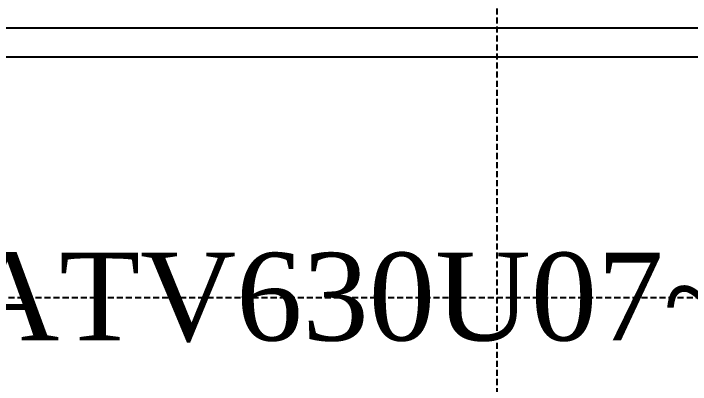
# Model space of a CAD drawing. Extents: x 0 to 144, y 0 to 348.
# Drawn here: x 31.9 to 88.1, y 166.8 to 197.6 of the extents above; entities that cross this region are included whole.
import ezdxf

# ---------------------------------------------------------------- set-up
doc = ezdxf.new("R2010")
doc.units = 0
doc.linetypes.add('DASHED', pattern=[0.75, 0.5, -0.25])
doc.layers.add('-15N-THT. THIẾT BỊ ĐÓNG MỞ', color=40, linetype='CONTINUOUS')
doc.styles.add('- 04.0', font='times.ttf', dxfattribs={"height": 4})

# ---------------------------------------------------------------- blocks, each defined once
blk = doc.blocks.new('06 - N - SC VSD ATV630U07~55N4')
at = {"layer": '-15N-THT. THIẾT BỊ ĐÓNG MỞ', "color": 6, "linetype": 'DASHED'}
for p, q in [((0, 174), (0, -174)), ((-72, 0), (72, 0))]:
    blk.add_line(p, q, dxfattribs=at)
at = {"layer": '-15N-THT. THIẾT BỊ ĐÓNG MỞ'}
for p, q in [((48.864, 22.346), (-48.788, 22.346)), ((49.381, 19.954), (-49.724, 19.954))]:
    blk.add_line(p, q, dxfattribs=at)
at = {"layer": '-15N-THT. THIẾT BỊ ĐÓNG MỞ', "color": 3, "insert": (0, 0), "char_height": 7.28251, "width": 43.22756, "attachment_point": 5, "style": '- 04.0'}
blk.add_mtext('ATV630U07~55N4', dxfattribs=at)

msp = doc.modelspace()

# ---------------------------------------------------------------- block references
msp.add_blockref('06 - N - SC VSD ATV630U07~55N4', (72, 174))

doc.saveas('drawing.dxf')
